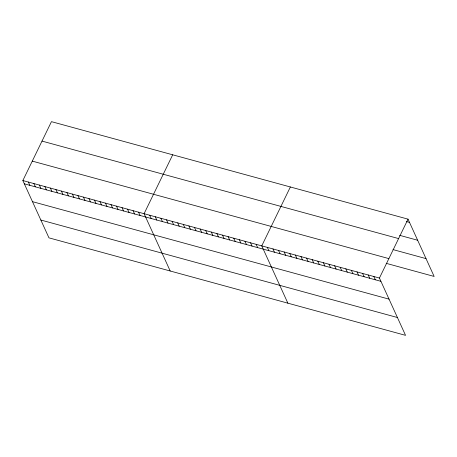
<?xml version="1.0" encoding="UTF-8"?>
<svg xmlns="http://www.w3.org/2000/svg" width="457" height="457" viewBox="0 0 457 457"><rect width="100%" height="100%" fill="white"/><g stroke="black" fill="none" stroke-linecap="round" stroke-linejoin="round"><path stroke-width="0.69" d="M22.85 180.549L379.43 278.045L405.548 335.347L48.962 237.851L22.85 180.549L51.452 121.653L408.038 219.149L434.15 276.451L386.211 263.341M172.695 154.803L144.086 213.699L170.204 271.001M290.366 186.976L261.758 245.872L287.876 303.174M379.43 278.045L408.038 219.149M406.416 221.571L409.529 222.422M399.601 235.315L417.652 240.251M42.015 141.093L398.595 238.583M393.026 249.596L426.027 258.622M32.287 161.115L388.873 258.605M24.341 183.828L380.927 281.323M32.47 201.657L389.05 299.146M40.839 220.028L397.419 317.518M373.826 276.514L375.323 279.787M368.222 274.977L369.719 278.256M362.618 273.446L364.115 276.725M357.014 271.915L358.511 275.194M351.416 270.384L352.907 273.663M345.812 268.853L347.303 272.126M340.208 267.316L341.699 270.595M334.604 265.785L336.095 269.064M329 264.255L330.491 267.534M323.396 262.724L324.893 266.003M317.792 261.193L319.289 264.466M312.188 259.662L313.685 262.935M306.584 258.125L308.081 261.404M300.98 256.594L302.477 259.873M295.382 255.063L296.873 258.342M289.778 253.532L291.269 256.811M284.174 252.001L285.665 255.274M278.57 250.465L280.061 253.744M272.966 248.934L274.457 252.213M267.362 247.403L268.859 250.682M256.154 244.341L257.651 247.614M250.55 242.804L252.047 246.083M244.946 241.273L246.443 244.552M239.348 239.742L240.839 243.021M233.744 238.211L235.235 241.49M228.14 236.68L229.631 239.959M222.536 235.149L224.027 238.423M216.932 233.613L218.423 236.892M211.328 232.082L212.819 235.361M205.724 230.551L207.221 233.83M200.12 229.02L201.617 232.299M194.516 227.489L196.013 230.762M188.912 225.952L190.409 229.231M183.308 224.421L184.805 227.7M177.71 222.89L179.201 226.169M172.106 221.359L173.597 224.638M166.502 219.828L167.993 223.102M160.898 218.292L162.389 221.571M155.294 216.761L156.785 220.04M149.69 215.23L151.187 218.509M138.574 212.191L140.071 215.47M133.067 210.683L134.558 213.962M127.554 209.18L129.051 212.454M122.042 207.672L123.539 210.951M116.535 206.164L118.026 209.443M111.022 204.656L112.519 207.935M105.51 203.154L107.007 206.427M100.003 201.646L101.494 204.925M94.49 200.137L95.981 203.416M88.978 198.629L90.475 201.908M83.471 197.127L84.962 200.4M77.958 195.619L79.449 198.898M72.446 194.111L73.943 197.39M66.939 192.603L68.43 195.882M61.427 191.1L62.917 194.374M55.914 189.592L57.411 192.871M50.401 188.084L51.898 191.363M44.895 186.576L46.386 189.855M39.382 185.074L40.879 188.347M33.869 183.565L35.366 186.844M28.363 182.057L29.854 185.336"/></g></svg>
